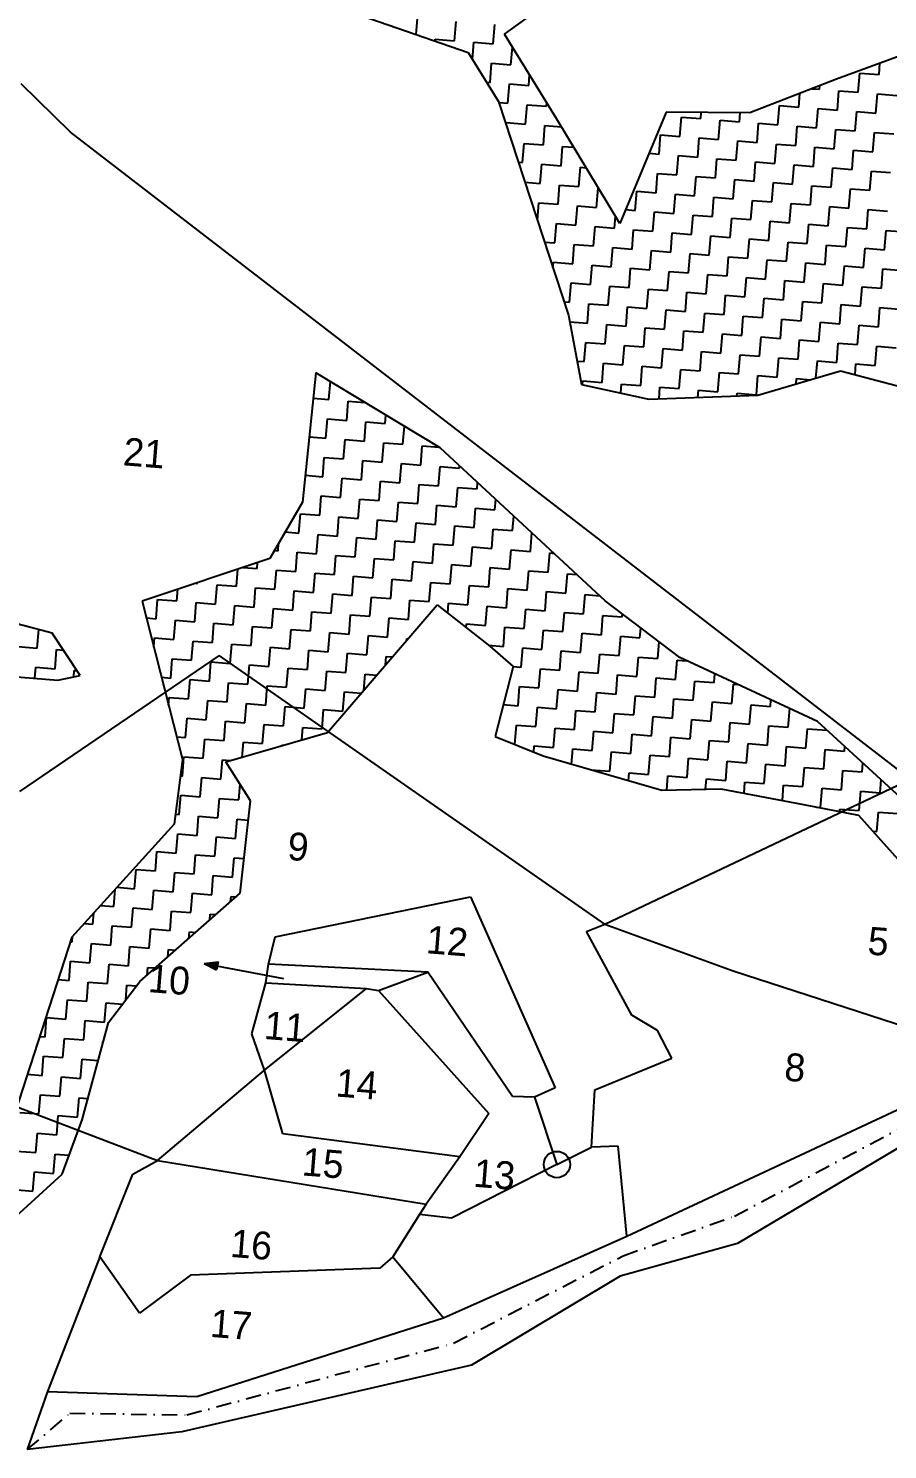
# Model space of a CAD drawing. Header units: metres. Extents: x 281680 to 283954, y 2020493 to 2022850.
# Drawn here: x 282577.1 to 282859.8, y 2020495.6 to 2020963.3 of the extents above; entities that cross this region are included whole.
import ezdxf
from ezdxf.enums import TextEntityAlignment as Align

# ---------------------------------------------------------------- set-up
doc = ezdxf.new("R2010")
doc.units = ezdxf.units.M
doc.header["$MEASUREMENT"] = 0
doc.linetypes.add('DASHDOT', pattern=[1, 0.5, -0.25, 0, -0.25])
for name, color, linetype in [('POLY_HATCH', 12, 'Continuous'), ('POLY_PARCEL', 6, 'Continuous'), ('POLY_WATER', 4, 'Continuous'), ('TEXT_PARCEL', 7, 'Continuous'), ('V_BOUND_STREAM_LINE', 7, 'DASHDOT')]:
    doc.layers.add(name, color=color, linetype=linetype)
doc.styles.add('TEXT_MAP', font='')
doc.styles.get('TEXT_MAP').set_extended_font_data('Kruti Dev 050')

msp = doc.modelspace()

# ---------------------------------------------------------------- hatches: boundary and pattern name
h = msp.add_hatch(color=256)
h.paths.add_polyline_path([(282639.26, 2020654.8), (282639.51, 2020656.13), (282634.93, 2020655.62)])
h.paths.add_polyline_path([(282634.93, 2020655.62), (282639.01, 2020653.48), (282639.26, 2020654.8)])

# ---------------------------------------------------------------- linework, layer by layer
for points in [[(282634.93, 2020655.62), (282639.51, 2020656.13)], [(282634.93, 2020655.62), (282661.03, 2020650.71)], [(282634.93, 2020655.62), (282639.01, 2020653.48)], [(282639.51, 2020656.13), (282639.01, 2020653.48)]]:
    msp.add_lwpolyline(points)
msp.add_circle((282750.98, 2020589.45), 4.33)
at = {"layer": 'POLY_HATCH'}
for p, q in [((282733.72, 2020961.42), (282770.61, 2020988.11)), ((282672.05, 2020972.67), (282721.8, 2020955.42)), ((282750.92, 2020933.48), (282733.72, 2020961.42)), ((282886.14, 2020962.56), (282842.95, 2020946.58)), ((282721.8, 2020955.42), (282731.76, 2020939.3)), ((282842.95, 2020946.58), (282814.47, 2020935.57)), ((282731.76, 2020939.3), (282754.79, 2020869.01)), ((282786.88, 2020935.73), (282771.7, 2020899.13)), ((282814.47, 2020935.57), (282786.88, 2020935.73)), ((282771.7, 2020899.13), (282750.92, 2020933.48)), ((282754.79, 2020869.01), (282759.1, 2020846.18)), ((282671.65, 2020850), (282667.24, 2020807.44)), ((282712.62, 2020825.28), (282671.65, 2020850)), ((282817.09, 2020842.59), (282844.32, 2020850.63)), ((282844.32, 2020850.63), (282874.95, 2020842.58)), ((282759.1, 2020846.18), (282781.21, 2020841.36)), ((282781.21, 2020841.36), (282817.09, 2020842.59)), ((282766.89, 2020774.97), (282712.62, 2020825.28)), ((282667.24, 2020807.44), (282656.56, 2020788.87)), ((282656.56, 2020788.87), (282614.54, 2020774.85)), ((282614.54, 2020774.85), (282627.77, 2020722.71)), ((282675.52, 2020731.6), (282711.59, 2020773.68)), ((282711.59, 2020773.68), (282728.9, 2020760.04)), ((282791.4, 2020756.26), (282766.89, 2020774.97)), ((282584.99, 2020764.35), (282567.96, 2020768.77)), ((282594.1, 2020750.34), (282584.99, 2020764.35)), ((282728.9, 2020760.04), (282736.55, 2020753.3)), ((282736.55, 2020753.3), (282730.62, 2020730.27)), ((282836.75, 2020735.27), (282791.4, 2020756.26)), ((282555.33, 2020751.39), (282586.83, 2020748.88)), ((282586.83, 2020748.88), (282594.1, 2020750.34)), ((282880.57, 2020694.99), (282836.75, 2020735.27)), ((282642.04, 2020722.01), (282675.52, 2020731.6)), ((282730.62, 2020730.27), (282746.47, 2020723.9)), ((282627.77, 2020722.71), (282625.05, 2020701.47)), ((282650.21, 2020709.09), (282642.04, 2020722.01)), ((282746.47, 2020723.9), (282785.45, 2020712.62)), ((282785.45, 2020712.62), (282804.91, 2020713.12)), ((282804.91, 2020713.12), (282832.1, 2020707.88)), ((282646.77, 2020678.71), (282650.21, 2020709.09)), ((282832.1, 2020707.88), (282850.22, 2020704.4)), ((282850.22, 2020704.4), (282871.81, 2020680.2)), ((282625.05, 2020701.47), (282591.42, 2020664.3)), ((282613.78, 2020649.67), (282646.77, 2020678.71)), ((282591.42, 2020664.3), (282558.91, 2020564.12)), ((282603.5, 2020636.18), (282613.78, 2020649.67)), ((282594.82, 2020604.17), (282603.5, 2020636.18)), ((282588.28, 2020586.3), (282594.82, 2020604.17)), ((282571.75, 2020571.27), (282588.28, 2020586.3))]:
    msp.add_line(p, q, dxfattribs=at)
at = {"layer": 'POLY_HATCH', "linetype": 'Continuous'}
for p, q in [((282704.71, 2020961.35), (282705.13, 2020966.61)), ((282717.32, 2020959.26), (282717.82, 2020965.6)), ((282730.01, 2020958.24), (282730.52, 2020964.59)), ((282710.93, 2020959.19), (282710.97, 2020959.76)), ((282710.97, 2020959.76), (282717.32, 2020959.26)), ((282723.22, 2020953.13), (282723.66, 2020958.75)), ((282723.66, 2020958.75), (282730.01, 2020958.24)), ((282735.85, 2020951.39), (282736.32, 2020957.2)), ((282729, 2020945.55), (282729.51, 2020951.9)), ((282729.51, 2020951.9), (282735.85, 2020951.39)), ((282856.95, 2020948.13), (282857.24, 2020951.87)), ((282727.84, 2020945.64), (282729, 2020945.55)), ((282734.84, 2020938.7), (282735.35, 2020945.05)), ((282735.35, 2020945.05), (282741.69, 2020944.54)), ((282741.69, 2020944.54), (282741.97, 2020948.02)), ((282850.09, 2020942.29), (282850.6, 2020948.64)), ((282850.6, 2020948.64), (282856.95, 2020948.13)), ((282830.55, 2020937.46), (282830.9, 2020941.92)), ((282834.96, 2020943.49), (282837.4, 2020943.3)), ((282837.4, 2020943.3), (282837.49, 2020944.47)), ((282843.24, 2020936.45), (282843.75, 2020942.79)), ((282843.75, 2020942.79), (282850.09, 2020942.29)), ((282855.94, 2020935.44), (282856.44, 2020941.78)), ((282856.44, 2020941.78), (282862.79, 2020941.28)), ((282731.88, 2020938.93), (282734.84, 2020938.7)), ((282740.68, 2020931.85), (282741.19, 2020938.19)), ((282741.19, 2020938.19), (282747.53, 2020937.69)), ((282747.53, 2020937.69), (282747.63, 2020938.83)), ((282798.31, 2020933.64), (282798.47, 2020935.66)), ((282811, 2020932.63), (282811.24, 2020935.59)), ((282823.7, 2020931.62), (282824.2, 2020937.97)), ((282824.2, 2020937.97), (282830.55, 2020937.46)), ((282836.39, 2020930.61), (282836.9, 2020936.95)), ((282836.9, 2020936.95), (282843.24, 2020936.45)), ((282849.08, 2020929.6), (282849.59, 2020935.94)), ((282849.59, 2020935.94), (282855.94, 2020935.44)), ((282734.28, 2020931.62), (282734.34, 2020932.35)), ((282734.34, 2020932.35), (282740.68, 2020931.85)), ((282746.52, 2020924.99), (282747.03, 2020931.34)), ((282747.03, 2020931.34), (282752.48, 2020930.91)), ((282791.46, 2020927.8), (282791.96, 2020934.15)), ((282791.96, 2020934.15), (282798.31, 2020933.64)), ((282804.15, 2020926.79), (282804.66, 2020933.14)), ((282804.66, 2020933.14), (282811, 2020932.63)), ((282816.84, 2020925.78), (282817.35, 2020932.12)), ((282817.35, 2020932.12), (282823.7, 2020931.62)), ((282829.54, 2020924.77), (282830.04, 2020931.11)), ((282830.04, 2020931.11), (282836.39, 2020930.61)), ((282784.6, 2020921.96), (282785.11, 2020928.31)), ((282785.11, 2020928.31), (282791.46, 2020927.8)), ((282797.3, 2020920.95), (282797.8, 2020927.29)), ((282797.8, 2020927.29), (282804.15, 2020926.79)), ((282809.99, 2020919.94), (282810.5, 2020926.28)), ((282810.5, 2020926.28), (282816.84, 2020925.78)), ((282842.23, 2020923.75), (282842.74, 2020930.1)), ((282842.74, 2020930.1), (282849.08, 2020929.6)), ((282854.92, 2020922.74), (282855.43, 2020929.09)), ((282855.43, 2020929.09), (282861.78, 2020928.58)), ((282739.67, 2020919.15), (282740.18, 2020925.5)), ((282740.18, 2020925.5), (282746.52, 2020924.99)), ((282752.36, 2020918.14), (282752.87, 2020924.49)), ((282752.87, 2020924.49), (282756.53, 2020924.2)), ((282781.28, 2020922.22), (282784.6, 2020921.96)), ((282790.44, 2020915.11), (282790.95, 2020921.45)), ((282790.95, 2020921.45), (282797.3, 2020920.95)), ((282822.68, 2020918.92), (282823.19, 2020925.27)), ((282823.19, 2020925.27), (282829.54, 2020924.77)), ((282835.38, 2020917.91), (282835.88, 2020924.26)), ((282835.88, 2020924.26), (282842.23, 2020923.75)), ((282848.07, 2020916.9), (282848.58, 2020923.25)), ((282848.58, 2020923.25), (282854.92, 2020922.74)), ((282738.33, 2020919.26), (282739.67, 2020919.15)), ((282745.51, 2020912.3), (282746.02, 2020918.65)), ((282746.02, 2020918.65), (282752.36, 2020918.14)), ((282758.21, 2020911.29), (282758.71, 2020917.64)), ((282758.71, 2020917.64), (282760.59, 2020917.49)), ((282803.14, 2020914.1), (282803.64, 2020920.44)), ((282803.64, 2020920.44), (282809.99, 2020919.94)), ((282815.83, 2020913.08), (282816.34, 2020919.43)), ((282816.34, 2020919.43), (282822.68, 2020918.92)), ((282828.53, 2020912.07), (282829.03, 2020918.42)), ((282829.03, 2020918.42), (282835.38, 2020917.91)), ((282841.22, 2020911.06), (282841.72, 2020917.41)), ((282841.72, 2020917.41), (282848.07, 2020916.9)), ((282740.47, 2020912.7), (282745.51, 2020912.3)), ((282783.59, 2020909.27), (282784.1, 2020915.61)), ((282784.1, 2020915.61), (282790.44, 2020915.11)), ((282796.29, 2020908.25), (282796.79, 2020914.6)), ((282796.79, 2020914.6), (282803.14, 2020914.1)), ((282808.98, 2020907.24), (282809.49, 2020913.59)), ((282809.49, 2020913.59), (282815.83, 2020913.08)), ((282821.67, 2020906.23), (282822.18, 2020912.58)), ((282822.18, 2020912.58), (282828.53, 2020912.07)), ((282853.91, 2020910.05), (282854.42, 2020916.4)), ((282854.42, 2020916.4), (282860.77, 2020915.89)), ((282751.35, 2020905.45), (282751.86, 2020911.79)), ((282751.86, 2020911.79), (282758.21, 2020911.29)), ((282764.05, 2020904.44), (282764.55, 2020910.78)), ((282764.55, 2020910.78), (282764.65, 2020910.77)), ((282776.74, 2020903.42), (282777.25, 2020909.77)), ((282777.25, 2020909.77), (282783.59, 2020909.27)), ((282789.43, 2020902.41), (282789.94, 2020908.76)), ((282789.94, 2020908.76), (282796.29, 2020908.25)), ((282802.13, 2020901.4), (282802.63, 2020907.75)), ((282802.63, 2020907.75), (282808.98, 2020907.24)), ((282834.37, 2020905.22), (282834.87, 2020911.57)), ((282834.87, 2020911.57), (282841.22, 2020911.06)), ((282847.06, 2020904.21), (282847.57, 2020910.56)), ((282847.57, 2020910.56), (282853.91, 2020910.05)), ((282744.55, 2020900.25), (282745.01, 2020905.95)), ((282745.01, 2020905.95), (282751.35, 2020905.45)), ((282757.19, 2020898.6), (282757.7, 2020904.94)), ((282757.7, 2020904.94), (282764.05, 2020904.44)), ((282773.58, 2020903.68), (282776.74, 2020903.42)), ((282782.58, 2020896.57), (282783.09, 2020902.92)), ((282783.09, 2020902.92), (282789.43, 2020902.41)), ((282814.82, 2020900.39), (282815.33, 2020906.74)), ((282815.33, 2020906.74), (282821.67, 2020906.23)), ((282827.51, 2020899.38), (282828.02, 2020905.73)), ((282828.02, 2020905.73), (282834.37, 2020905.22)), ((282840.21, 2020898.37), (282840.71, 2020904.71)), ((282840.71, 2020904.71), (282847.06, 2020904.21)), ((282852.9, 2020897.36), (282853.41, 2020903.7)), ((282853.41, 2020903.7), (282859.75, 2020903.2)), ((282750.34, 2020892.75), (282750.85, 2020899.1)), ((282750.85, 2020899.1), (282757.19, 2020898.6)), ((282763.03, 2020891.74), (282763.54, 2020898.09)), ((282763.54, 2020898.09), (282769.89, 2020897.58)), ((282769.89, 2020897.58), (282770.21, 2020901.59)), ((282795.27, 2020895.56), (282795.78, 2020901.91)), ((282795.78, 2020901.91), (282802.13, 2020901.4)), ((282807.97, 2020894.55), (282808.47, 2020900.9)), ((282808.47, 2020900.9), (282814.82, 2020900.39)), ((282820.66, 2020893.54), (282821.17, 2020899.88)), ((282821.17, 2020899.88), (282827.51, 2020899.38)), ((282833.36, 2020892.53), (282833.86, 2020898.87)), ((282833.86, 2020898.87), (282840.21, 2020898.37)), ((282775.73, 2020890.73), (282776.23, 2020897.08)), ((282776.23, 2020897.08), (282782.58, 2020896.57)), ((282788.42, 2020889.72), (282788.93, 2020896.07)), ((282788.93, 2020896.07), (282795.27, 2020895.56)), ((282801.12, 2020888.71), (282801.62, 2020895.05)), ((282801.62, 2020895.05), (282807.97, 2020894.55)), ((282813.81, 2020887.7), (282814.31, 2020894.04)), ((282814.31, 2020894.04), (282820.66, 2020893.54)), ((282846.05, 2020891.51), (282846.55, 2020897.86)), ((282846.55, 2020897.86), (282852.9, 2020897.36)), ((282858.74, 2020890.5), (282859.25, 2020896.85)), ((282859.25, 2020896.85), (282865.59, 2020896.34)), ((282746.92, 2020893.03), (282750.34, 2020892.75)), ((282756.18, 2020885.9), (282756.69, 2020892.25)), ((282756.69, 2020892.25), (282763.03, 2020891.74)), ((282768.88, 2020884.89), (282769.38, 2020891.24)), ((282769.38, 2020891.24), (282775.73, 2020890.73)), ((282781.57, 2020883.88), (282782.08, 2020890.23)), ((282782.08, 2020890.23), (282788.42, 2020889.72)), ((282794.26, 2020882.87), (282794.77, 2020889.21)), ((282794.77, 2020889.21), (282801.12, 2020888.71)), ((282826.5, 2020886.69), (282827.01, 2020893.03)), ((282827.01, 2020893.03), (282833.36, 2020892.53)), ((282839.2, 2020885.67), (282839.7, 2020892.02)), ((282839.7, 2020892.02), (282846.05, 2020891.51)), ((282851.89, 2020884.66), (282852.4, 2020891.01)), ((282852.4, 2020891.01), (282858.74, 2020890.5)), ((282749.69, 2020884.57), (282749.84, 2020886.41)), ((282749.84, 2020886.41), (282756.18, 2020885.9)), ((282762.02, 2020879.05), (282762.53, 2020885.4)), ((282762.53, 2020885.4), (282768.88, 2020884.89)), ((282774.72, 2020878.04), (282775.22, 2020884.38)), ((282775.22, 2020884.38), (282781.57, 2020883.88)), ((282806.96, 2020881.86), (282807.46, 2020888.2)), ((282807.46, 2020888.2), (282813.81, 2020887.7)), ((282819.65, 2020880.84), (282820.16, 2020887.19)), ((282820.16, 2020887.19), (282826.5, 2020886.69)), ((282832.34, 2020879.83), (282832.85, 2020886.18)), ((282832.85, 2020886.18), (282839.2, 2020885.67)), ((282845.04, 2020878.82), (282845.54, 2020885.17)), ((282845.54, 2020885.17), (282851.89, 2020884.66)), ((282857.73, 2020877.81), (282858.24, 2020884.16)), ((282858.24, 2020884.16), (282864.58, 2020883.65)), ((282755.17, 2020873.21), (282755.68, 2020879.55)), ((282755.68, 2020879.55), (282762.02, 2020879.05)), ((282787.41, 2020877.03), (282787.92, 2020883.37)), ((282787.92, 2020883.37), (282794.26, 2020882.87)), ((282800.1, 2020876.01), (282800.61, 2020882.36)), ((282800.61, 2020882.36), (282806.96, 2020881.86)), ((282812.8, 2020875), (282813.3, 2020881.35)), ((282813.3, 2020881.35), (282819.65, 2020880.84)), ((282825.49, 2020873.99), (282826, 2020880.34)), ((282826, 2020880.34), (282832.34, 2020879.83)), ((282838.18, 2020872.98), (282838.69, 2020879.33)), ((282838.69, 2020879.33), (282845.04, 2020878.82)), ((282767.86, 2020872.2), (282768.37, 2020878.54)), ((282768.37, 2020878.54), (282774.72, 2020878.04)), ((282780.56, 2020871.19), (282781.06, 2020877.53)), ((282781.06, 2020877.53), (282787.41, 2020877.03)), ((282793.25, 2020870.17), (282793.76, 2020876.52)), ((282793.76, 2020876.52), (282800.1, 2020876.01)), ((282805.95, 2020869.16), (282806.45, 2020875.51)), ((282806.45, 2020875.51), (282812.8, 2020875)), ((282850.88, 2020871.97), (282851.38, 2020878.32)), ((282851.38, 2020878.32), (282857.73, 2020877.81)), ((282753.36, 2020873.35), (282755.17, 2020873.21)), ((282761.01, 2020866.36), (282761.52, 2020872.7)), ((282761.52, 2020872.7), (282767.86, 2020872.2)), ((282773.71, 2020865.34), (282774.21, 2020871.69)), ((282774.21, 2020871.69), (282780.56, 2020871.19)), ((282786.4, 2020864.33), (282786.9, 2020870.68)), ((282786.9, 2020870.68), (282793.25, 2020870.17)), ((282818.64, 2020868.15), (282819.14, 2020874.5)), ((282819.14, 2020874.5), (282825.49, 2020873.99)), ((282831.33, 2020867.14), (282831.84, 2020873.49)), ((282831.84, 2020873.49), (282838.18, 2020872.98)), ((282844.03, 2020866.13), (282844.53, 2020872.47)), ((282844.53, 2020872.47), (282850.88, 2020871.97)), ((282856.72, 2020865.12), (282857.23, 2020871.46)), ((282857.23, 2020871.46), (282863.57, 2020870.96)), ((282755.2, 2020866.82), (282761.01, 2020866.36)), ((282766.85, 2020859.5), (282767.36, 2020865.85)), ((282767.36, 2020865.85), (282773.71, 2020865.34)), ((282799.09, 2020863.32), (282799.6, 2020869.67)), ((282799.6, 2020869.67), (282805.95, 2020869.16)), ((282811.79, 2020862.31), (282812.29, 2020868.66)), ((282812.29, 2020868.66), (282818.64, 2020868.15)), ((282824.48, 2020861.3), (282824.99, 2020867.65)), ((282824.99, 2020867.65), (282831.33, 2020867.14)), ((282837.17, 2020860.29), (282837.68, 2020866.63)), ((282837.68, 2020866.63), (282844.03, 2020866.13)), ((282849.87, 2020859.28), (282850.37, 2020865.62)), ((282850.37, 2020865.62), (282856.72, 2020865.12)), ((282779.55, 2020858.49), (282780.05, 2020864.84)), ((282780.05, 2020864.84), (282786.4, 2020864.33)), ((282792.24, 2020857.48), (282792.75, 2020863.83)), ((282792.75, 2020863.83), (282799.09, 2020863.32)), ((282804.93, 2020856.47), (282805.44, 2020862.82)), ((282805.44, 2020862.82), (282811.79, 2020862.31)), ((282817.63, 2020855.46), (282818.13, 2020861.8)), ((282818.13, 2020861.8), (282824.48, 2020861.3)), ((282830.32, 2020854.45), (282830.83, 2020860.79)), ((282830.83, 2020860.79), (282837.17, 2020860.29)), ((282760, 2020853.66), (282760.51, 2020860.01)), ((282760.51, 2020860.01), (282766.85, 2020859.5)), ((282772.69, 2020852.65), (282773.2, 2020859)), ((282773.2, 2020859), (282779.55, 2020858.49)), ((282785.39, 2020851.64), (282785.89, 2020857.99)), ((282785.89, 2020857.99), (282792.24, 2020857.48)), ((282798.08, 2020850.63), (282798.59, 2020856.97)), ((282798.59, 2020856.97), (282804.93, 2020856.47)), ((282810.77, 2020849.62), (282811.28, 2020855.96)), ((282811.28, 2020855.96), (282817.63, 2020855.46)), ((282843.01, 2020853.43), (282843.52, 2020859.78)), ((282843.52, 2020859.78), (282849.87, 2020859.28)), ((282855.71, 2020852.42), (282856.21, 2020858.77)), ((282856.21, 2020858.77), (282862.56, 2020858.26)), ((282757.65, 2020853.85), (282760, 2020853.66)), ((282765.84, 2020846.81), (282766.35, 2020853.16)), ((282766.35, 2020853.16), (282772.69, 2020852.65)), ((282778.54, 2020845.8), (282779.04, 2020852.14)), ((282779.04, 2020852.14), (282785.39, 2020851.64)), ((282823.47, 2020848.6), (282823.97, 2020854.95)), ((282823.97, 2020854.95), (282830.32, 2020854.45)), ((282836.21, 2020848.24), (282836.67, 2020853.94)), ((282836.67, 2020853.94), (282843.01, 2020853.43)), ((282849.08, 2020849.38), (282849.36, 2020852.93)), ((282849.36, 2020852.93), (282855.71, 2020852.42)), ((282675.98, 2020841.2), (282676.45, 2020847.11)), ((282759.4, 2020846.12), (282759.49, 2020847.32)), ((282759.49, 2020847.32), (282765.84, 2020846.81)), ((282791.23, 2020844.79), (282791.73, 2020851.13)), ((282791.73, 2020851.13), (282798.08, 2020850.63)), ((282803.92, 2020843.78), (282804.43, 2020850.12)), ((282804.43, 2020850.12), (282810.77, 2020849.62)), ((282816.62, 2020842.76), (282817.12, 2020849.11)), ((282817.12, 2020849.11), (282823.47, 2020848.6)), ((282829.67, 2020846.3), (282829.82, 2020848.1)), ((282829.82, 2020848.1), (282834.48, 2020847.73)), ((282771.96, 2020843.38), (282772.19, 2020846.3)), ((282772.19, 2020846.3), (282778.54, 2020845.8)), ((282784.58, 2020841.47), (282784.88, 2020845.29)), ((282784.88, 2020845.29), (282791.23, 2020844.79)), ((282797.39, 2020841.91), (282797.58, 2020844.28)), ((282797.58, 2020844.28), (282803.92, 2020843.78)), ((282810.2, 2020842.35), (282810.27, 2020843.27)), ((282810.27, 2020843.27), (282816.62, 2020842.76)), ((282670.78, 2020841.61), (282675.98, 2020841.2)), ((282681.82, 2020834.34), (282682.32, 2020840.69)), ((282682.32, 2020840.69), (282687.81, 2020840.25)), ((282674.96, 2020828.5), (282675.47, 2020834.85)), ((282675.47, 2020834.85), (282681.82, 2020834.34)), ((282687.66, 2020827.49), (282688.16, 2020833.84)), ((282688.16, 2020833.84), (282694.51, 2020833.33)), ((282694.51, 2020833.33), (282694.73, 2020836.08)), ((282669.47, 2020828.94), (282674.96, 2020828.5)), ((282680.81, 2020821.65), (282681.31, 2020828)), ((282681.31, 2020828), (282687.66, 2020827.49)), ((282700.35, 2020826.48), (282700.82, 2020832.4)), ((282693.5, 2020820.64), (282694, 2020826.99)), ((282694, 2020826.99), (282700.35, 2020826.48)), ((282706.19, 2020819.63), (282706.7, 2020825.97)), ((282706.7, 2020825.97), (282712.2, 2020825.54)), ((282673.95, 2020815.81), (282674.46, 2020822.16)), ((282674.46, 2020822.16), (282680.81, 2020821.65)), ((282686.65, 2020814.8), (282687.15, 2020821.14)), ((282687.15, 2020821.14), (282693.5, 2020820.64)), ((282699.34, 2020813.79), (282699.85, 2020820.13)), ((282699.85, 2020820.13), (282706.19, 2020819.63)), ((282712.03, 2020812.77), (282712.54, 2020819.12)), ((282712.54, 2020819.12), (282718.89, 2020818.62)), ((282718.89, 2020818.62), (282718.95, 2020819.41)), ((282668.15, 2020816.27), (282673.95, 2020815.81)), ((282679.79, 2020808.96), (282680.3, 2020815.3)), ((282680.3, 2020815.3), (282686.65, 2020814.8)), ((282692.49, 2020807.94), (282692.99, 2020814.29)), ((282692.99, 2020814.29), (282699.34, 2020813.79)), ((282724.73, 2020811.76), (282724.9, 2020813.9)), ((282672.94, 2020803.12), (282673.45, 2020809.46)), ((282673.45, 2020809.46), (282679.79, 2020808.96)), ((282705.18, 2020806.93), (282705.69, 2020813.28)), ((282705.69, 2020813.28), (282712.03, 2020812.77)), ((282717.87, 2020805.92), (282718.38, 2020812.27)), ((282718.38, 2020812.27), (282724.73, 2020811.76)), ((282685.63, 2020802.1), (282686.14, 2020808.45)), ((282686.14, 2020808.45), (282692.49, 2020807.94)), ((282698.33, 2020801.09), (282698.83, 2020807.44)), ((282698.83, 2020807.44), (282705.18, 2020806.93)), ((282711.02, 2020800.08), (282711.53, 2020806.43)), ((282711.53, 2020806.43), (282717.87, 2020805.92)), ((282723.72, 2020799.07), (282724.22, 2020805.42)), ((282724.22, 2020805.42), (282730.57, 2020804.91)), ((282730.57, 2020804.91), (282730.84, 2020808.39)), ((282666.09, 2020797.27), (282666.59, 2020803.62)), ((282666.59, 2020803.62), (282672.94, 2020803.12)), ((282678.78, 2020796.26), (282679.29, 2020802.61)), ((282679.29, 2020802.61), (282685.63, 2020802.1)), ((282691.48, 2020795.25), (282691.98, 2020801.6)), ((282691.98, 2020801.6), (282698.33, 2020801.09)), ((282704.17, 2020794.24), (282704.68, 2020800.59)), ((282704.68, 2020800.59), (282711.02, 2020800.08)), ((282736.41, 2020798.06), (282736.79, 2020802.87)), ((282661.59, 2020797.63), (282666.09, 2020797.27)), ((282671.93, 2020790.42), (282672.44, 2020796.77)), ((282672.44, 2020796.77), (282678.78, 2020796.26)), ((282684.62, 2020789.41), (282685.13, 2020795.76)), ((282685.13, 2020795.76), (282691.48, 2020795.25)), ((282716.86, 2020793.23), (282717.37, 2020799.58)), ((282717.37, 2020799.58), (282723.72, 2020799.07)), ((282729.56, 2020792.22), (282730.06, 2020798.56)), ((282730.06, 2020798.56), (282736.41, 2020798.06)), ((282742.25, 2020791.21), (282742.74, 2020797.36)), ((282658.08, 2020791.53), (282659.24, 2020791.43)), ((282659.24, 2020791.43), (282659.43, 2020793.87)), ((282665.08, 2020784.58), (282665.58, 2020790.93)), ((282665.58, 2020790.93), (282671.93, 2020790.42)), ((282697.32, 2020788.4), (282697.82, 2020794.75)), ((282697.82, 2020794.75), (282704.17, 2020794.24)), ((282710.01, 2020787.39), (282710.52, 2020793.73)), ((282710.52, 2020793.73), (282716.86, 2020793.23)), ((282722.7, 2020786.38), (282723.21, 2020792.72)), ((282723.21, 2020792.72), (282729.56, 2020792.22)), ((282735.4, 2020785.36), (282735.9, 2020791.71)), ((282735.9, 2020791.71), (282742.25, 2020791.21)), ((282748.09, 2020784.35), (282748.6, 2020790.7)), ((282748.6, 2020790.7), (282750.05, 2020790.58)), ((282647.81, 2020785.96), (282652.38, 2020785.59)), ((282652.38, 2020785.59), (282652.54, 2020787.53)), ((282677.77, 2020783.57), (282678.28, 2020789.92)), ((282678.28, 2020789.92), (282684.62, 2020789.41)), ((282690.46, 2020782.56), (282690.97, 2020788.9)), ((282690.97, 2020788.9), (282697.32, 2020788.4)), ((282703.16, 2020781.55), (282703.66, 2020787.89)), ((282703.66, 2020787.89), (282710.01, 2020787.39)), ((282715.85, 2020780.54), (282716.36, 2020786.88)), ((282716.36, 2020786.88), (282722.7, 2020786.38)), ((282728.54, 2020779.52), (282729.05, 2020785.87)), ((282729.05, 2020785.87), (282735.4, 2020785.36)), ((282645.53, 2020779.75), (282645.98, 2020785.34)), ((282658.22, 2020778.74), (282658.73, 2020785.09)), ((282658.73, 2020785.09), (282665.08, 2020784.58)), ((282670.92, 2020777.73), (282671.42, 2020784.08)), ((282671.42, 2020784.08), (282677.77, 2020783.57)), ((282683.61, 2020776.72), (282684.12, 2020783.06)), ((282684.12, 2020783.06), (282690.46, 2020782.56)), ((282696.31, 2020775.71), (282696.81, 2020782.05)), ((282696.81, 2020782.05), (282703.16, 2020781.55)), ((282709, 2020774.69), (282709.5, 2020781.04)), ((282709.5, 2020781.04), (282715.85, 2020780.54)), ((282741.24, 2020778.51), (282741.74, 2020784.86)), ((282741.74, 2020784.86), (282748.09, 2020784.35)), ((282753.93, 2020777.5), (282754.44, 2020783.85)), ((282754.44, 2020783.85), (282757.59, 2020783.6)), ((282625.99, 2020774.92), (282626.29, 2020778.77)), ((282632.36, 2020780.8), (282632.84, 2020780.76)), ((282632.84, 2020780.76), (282632.85, 2020780.96)), ((282638.68, 2020773.91), (282639.18, 2020780.26)), ((282639.18, 2020780.26), (282645.53, 2020779.75)), ((282651.37, 2020772.9), (282651.88, 2020779.25)), ((282651.88, 2020779.25), (282658.22, 2020778.74)), ((282664.07, 2020771.89), (282664.57, 2020778.23)), ((282664.57, 2020778.23), (282670.92, 2020777.73)), ((282676.76, 2020770.88), (282677.27, 2020777.22)), ((282677.27, 2020777.22), (282683.61, 2020776.72)), ((282721.69, 2020773.68), (282722.2, 2020780.03)), ((282722.2, 2020780.03), (282728.54, 2020779.52)), ((282734.39, 2020772.67), (282734.89, 2020779.02)), ((282734.89, 2020779.02), (282741.24, 2020778.51)), ((282747.08, 2020771.66), (282747.59, 2020778.01)), ((282747.59, 2020778.01), (282753.93, 2020777.5)), ((282759.77, 2020770.65), (282760.28, 2020777)), ((282760.28, 2020777), (282765.13, 2020776.61)), ((282619.13, 2020769.08), (282619.64, 2020775.43)), ((282619.64, 2020775.43), (282625.99, 2020774.92)), ((282631.83, 2020768.07), (282632.33, 2020774.42)), ((282632.33, 2020774.42), (282638.68, 2020773.91)), ((282644.52, 2020767.06), (282645.03, 2020773.4)), ((282645.03, 2020773.4), (282651.37, 2020772.9)), ((282657.21, 2020766.05), (282657.72, 2020772.39)), ((282657.72, 2020772.39), (282664.07, 2020771.89)), ((282689.45, 2020769.86), (282689.96, 2020776.21)), ((282689.96, 2020776.21), (282696.31, 2020775.71)), ((282702.15, 2020768.85), (282702.65, 2020775.2)), ((282702.65, 2020775.2), (282709, 2020774.69)), ((282715.09, 2020770.93), (282715.35, 2020774.19)), ((282715.35, 2020774.19), (282721.69, 2020773.68)), ((282727.53, 2020766.83), (282728.04, 2020773.18)), ((282728.04, 2020773.18), (282734.39, 2020772.67)), ((282740.23, 2020765.82), (282740.73, 2020772.17)), ((282740.73, 2020772.17), (282747.08, 2020771.66)), ((282615.94, 2020769.33), (282619.13, 2020769.08)), ((282624.97, 2020762.23), (282625.48, 2020768.57)), ((282625.48, 2020768.57), (282631.83, 2020768.07)), ((282637.67, 2020761.22), (282638.17, 2020767.56)), ((282638.17, 2020767.56), (282644.52, 2020767.06)), ((282669.91, 2020765.03), (282670.41, 2020771.38)), ((282670.41, 2020771.38), (282676.76, 2020770.88)), ((282682.6, 2020764.02), (282683.11, 2020770.37)), ((282683.11, 2020770.37), (282689.45, 2020769.86)), ((282695.29, 2020763.01), (282695.8, 2020769.36)), ((282695.8, 2020769.36), (282702.15, 2020768.85)), ((282721.1, 2020766.19), (282721.19, 2020767.34)), ((282721.19, 2020767.34), (282727.53, 2020766.83)), ((282752.92, 2020764.81), (282753.43, 2020771.15)), ((282753.43, 2020771.15), (282759.77, 2020770.65)), ((282765.61, 2020763.8), (282766.12, 2020770.14)), ((282766.12, 2020770.14), (282772.47, 2020769.64)), ((282772.47, 2020769.64), (282772.55, 2020770.65)), ((282580.04, 2020759.42), (282580.53, 2020765.51)), ((282618.39, 2020759.7), (282618.63, 2020762.73)), ((282618.63, 2020762.73), (282624.97, 2020762.23)), ((282650.36, 2020760.21), (282650.87, 2020766.55)), ((282650.87, 2020766.55), (282657.21, 2020766.05)), ((282663.05, 2020759.19), (282663.56, 2020765.54)), ((282663.56, 2020765.54), (282669.91, 2020765.03)), ((282675.75, 2020758.18), (282676.25, 2020764.53)), ((282676.25, 2020764.53), (282682.6, 2020764.02)), ((282688.44, 2020757.17), (282688.95, 2020763.52)), ((282688.95, 2020763.52), (282695.29, 2020763.01)), ((282701.6, 2020762.04), (282701.64, 2020762.51)), ((282701.64, 2020762.51), (282701.98, 2020762.48)), ((282733.37, 2020759.98), (282733.88, 2020766.32)), ((282733.88, 2020766.32), (282740.23, 2020765.82)), ((282746.07, 2020758.97), (282746.57, 2020765.31)), ((282746.57, 2020765.31), (282752.92, 2020764.81)), ((282758.76, 2020757.95), (282759.27, 2020764.3)), ((282759.27, 2020764.3), (282765.61, 2020763.8)), ((282771.46, 2020756.94), (282771.96, 2020763.29)), ((282771.96, 2020763.29), (282778.31, 2020762.78)), ((282778.31, 2020762.78), (282778.57, 2020766.05)), ((282573.69, 2020759.93), (282580.04, 2020759.42)), ((282585.88, 2020752.57), (282586.39, 2020758.92)), ((282586.39, 2020758.92), (282588.64, 2020758.74)), ((282630.81, 2020755.38), (282631.32, 2020761.72)), ((282631.32, 2020761.72), (282637.67, 2020761.22)), ((282643.51, 2020754.36), (282644.01, 2020760.71)), ((282644.01, 2020760.71), (282650.36, 2020760.21)), ((282656.2, 2020753.35), (282656.71, 2020759.7)), ((282656.71, 2020759.7), (282663.05, 2020759.19)), ((282668.9, 2020752.34), (282669.4, 2020758.69)), ((282669.4, 2020758.69), (282675.75, 2020758.18)), ((282681.59, 2020751.33), (282682.09, 2020757.68)), ((282682.09, 2020757.68), (282688.44, 2020757.17)), ((282728.49, 2020760.37), (282733.37, 2020759.98)), ((282739.22, 2020753.13), (282739.72, 2020759.47)), ((282739.72, 2020759.47), (282746.07, 2020758.97)), ((282751.91, 2020752.11), (282752.41, 2020758.46)), ((282752.41, 2020758.46), (282758.76, 2020757.95)), ((282784.15, 2020755.93), (282784.59, 2020761.45)), ((282579.25, 2020749.48), (282579.54, 2020753.07)), ((282579.54, 2020753.07), (282585.88, 2020752.57)), ((282623.96, 2020749.53), (282624.47, 2020755.88)), ((282624.47, 2020755.88), (282630.81, 2020755.38)), ((282636.66, 2020748.52), (282637.16, 2020754.87)), ((282637.16, 2020754.87), (282643.51, 2020754.36)), ((282649.35, 2020747.51), (282649.86, 2020753.86)), ((282649.86, 2020753.86), (282656.2, 2020753.35)), ((282694.56, 2020753.82), (282694.79, 2020756.67)), ((282694.79, 2020756.67), (282696.86, 2020756.5)), ((282736.5, 2020753.34), (282739.22, 2020753.13)), ((282764.6, 2020751.1), (282765.11, 2020757.45)), ((282765.11, 2020757.45), (282771.46, 2020756.94)), ((282777.3, 2020750.09), (282777.8, 2020756.44)), ((282777.8, 2020756.44), (282784.15, 2020755.93)), ((282789.99, 2020749.08), (282790.5, 2020755.43)), ((282790.5, 2020755.43), (282793.75, 2020755.17)), ((282592.06, 2020749.93), (282592.23, 2020752.06)), ((282592.23, 2020752.06), (282593.02, 2020752)), ((282620.9, 2020749.78), (282623.96, 2020749.53)), ((282629.8, 2020742.68), (282630.31, 2020749.03)), ((282630.31, 2020749.03), (282636.66, 2020748.52)), ((282662.04, 2020746.5), (282662.55, 2020752.85)), ((282662.55, 2020752.85), (282668.9, 2020752.34)), ((282674.74, 2020745.49), (282675.24, 2020751.84)), ((282675.24, 2020751.84), (282681.59, 2020751.33)), ((282687.52, 2020745.6), (282687.94, 2020750.82)), ((282687.94, 2020750.82), (282691.73, 2020750.52)), ((282745.06, 2020746.27), (282745.56, 2020752.62)), ((282745.56, 2020752.62), (282751.91, 2020752.11)), ((282757.75, 2020745.26), (282758.26, 2020751.61)), ((282758.26, 2020751.61), (282764.6, 2020751.1)), ((282770.44, 2020744.25), (282770.95, 2020750.6)), ((282770.95, 2020750.6), (282777.3, 2020750.09)), ((282783.14, 2020743.24), (282783.64, 2020749.59)), ((282783.64, 2020749.59), (282789.99, 2020749.08)), ((282795.83, 2020742.23), (282796.34, 2020748.57)), ((282796.34, 2020748.57), (282802.68, 2020748.07)), ((282802.68, 2020748.07), (282802.91, 2020750.93)), ((282642.5, 2020741.67), (282643, 2020748.02)), ((282643, 2020748.02), (282649.35, 2020747.51)), ((282655.19, 2020740.66), (282655.7, 2020747.01)), ((282655.7, 2020747.01), (282662.04, 2020746.5)), ((282667.88, 2020739.65), (282668.39, 2020745.99)), ((282668.39, 2020745.99), (282674.74, 2020745.49)), ((282680.58, 2020738.64), (282681.08, 2020744.98)), ((282681.08, 2020744.98), (282686.61, 2020744.54)), ((282738.2, 2020740.43), (282738.71, 2020746.78)), ((282738.71, 2020746.78), (282745.06, 2020746.27)), ((282750.9, 2020739.42), (282751.4, 2020745.77)), ((282751.4, 2020745.77), (282757.75, 2020745.26)), ((282763.59, 2020738.41), (282764.1, 2020744.76)), ((282764.1, 2020744.76), (282770.44, 2020744.25)), ((282776.28, 2020737.4), (282776.79, 2020743.74)), ((282776.79, 2020743.74), (282783.14, 2020743.24)), ((282808.52, 2020741.22), (282809.03, 2020747.56)), ((282809.03, 2020747.56), (282810.42, 2020747.45)), ((282623.25, 2020740.54), (282623.46, 2020743.19)), ((282623.46, 2020743.19), (282629.8, 2020742.68)), ((282635.64, 2020735.83), (282636.15, 2020742.18)), ((282636.15, 2020742.18), (282642.5, 2020741.67)), ((282648.34, 2020734.82), (282648.84, 2020741.16)), ((282648.84, 2020741.16), (282655.19, 2020740.66)), ((282661.03, 2020733.81), (282661.54, 2020740.15)), ((282661.54, 2020740.15), (282667.88, 2020739.65)), ((282673.73, 2020732.8), (282674.23, 2020739.14)), ((282674.23, 2020739.14), (282680.58, 2020738.64)), ((282733.33, 2020740.82), (282738.2, 2020740.43)), ((282744.05, 2020733.58), (282744.55, 2020739.93)), ((282744.55, 2020739.93), (282750.9, 2020739.42)), ((282788.98, 2020736.39), (282789.48, 2020742.73)), ((282789.48, 2020742.73), (282795.83, 2020742.23)), ((282801.67, 2020735.37), (282802.18, 2020741.72)), ((282802.18, 2020741.72), (282808.52, 2020741.22)), ((282814.37, 2020734.36), (282814.87, 2020740.71)), ((282814.87, 2020740.71), (282821.22, 2020740.2)), ((282821.22, 2020740.2), (282821.39, 2020742.38)), ((282827.06, 2020733.35), (282827.55, 2020739.53)), ((282628.79, 2020729.99), (282629.3, 2020736.34)), ((282629.3, 2020736.34), (282635.64, 2020735.83)), ((282641.49, 2020728.98), (282641.99, 2020735.32)), ((282641.99, 2020735.32), (282648.34, 2020734.82)), ((282654.18, 2020727.97), (282654.68, 2020734.31)), ((282654.68, 2020734.31), (282661.03, 2020733.81)), ((282756.74, 2020732.57), (282757.24, 2020738.91)), ((282757.24, 2020738.91), (282763.59, 2020738.41)), ((282769.43, 2020731.56), (282769.94, 2020737.9)), ((282769.94, 2020737.9), (282776.28, 2020737.4)), ((282782.13, 2020730.54), (282782.63, 2020736.89)), ((282782.63, 2020736.89), (282788.98, 2020736.39)), ((282794.82, 2020729.53), (282795.33, 2020735.88)), ((282795.33, 2020735.88), (282801.67, 2020735.37)), ((282807.51, 2020728.52), (282808.02, 2020734.87)), ((282808.02, 2020734.87), (282814.37, 2020734.36)), ((282625.86, 2020730.22), (282628.79, 2020729.99)), ((282667.05, 2020729.17), (282667.38, 2020733.3)), ((282667.38, 2020733.3), (282673.73, 2020732.8)), ((282737.19, 2020727.74), (282737.7, 2020734.08)), ((282737.7, 2020734.08), (282744.05, 2020733.58)), ((282749.89, 2020726.73), (282750.39, 2020733.07)), ((282750.39, 2020733.07), (282756.74, 2020732.57)), ((282762.58, 2020725.72), (282763.09, 2020732.06)), ((282763.09, 2020732.06), (282769.43, 2020731.56)), ((282775.27, 2020724.7), (282775.78, 2020731.05)), ((282775.78, 2020731.05), (282782.13, 2020730.54)), ((282787.97, 2020723.69), (282788.47, 2020730.04)), ((282788.47, 2020730.04), (282794.82, 2020729.53)), ((282820.21, 2020727.51), (282820.71, 2020733.86)), ((282820.71, 2020733.86), (282827.06, 2020733.35)), ((282832.9, 2020726.5), (282833.41, 2020732.85)), ((282833.41, 2020732.85), (282839.75, 2020732.34)), ((282839.75, 2020732.34), (282839.77, 2020732.5)), ((282634.63, 2020723.14), (282635.14, 2020729.48)), ((282635.14, 2020729.48), (282641.49, 2020728.98)), ((282647.44, 2020723.55), (282647.83, 2020728.47)), ((282647.83, 2020728.47), (282654.18, 2020727.97)), ((282660.51, 2020727.3), (282660.53, 2020727.46)), ((282660.53, 2020727.46), (282660.95, 2020727.43)), ((282736.87, 2020727.76), (282737.19, 2020727.74)), ((282743.37, 2020725.15), (282743.54, 2020727.23)), ((282743.54, 2020727.23), (282749.89, 2020726.73)), ((282755.83, 2020721.19), (282756.23, 2020726.22)), ((282756.23, 2020726.22), (282762.58, 2020725.72)), ((282768.42, 2020718.86), (282768.93, 2020725.21)), ((282768.93, 2020725.21), (282775.27, 2020724.7)), ((282800.66, 2020722.68), (282801.17, 2020729.03)), ((282801.17, 2020729.03), (282807.51, 2020728.52)), ((282813.35, 2020721.67), (282813.86, 2020728.02)), ((282813.86, 2020728.02), (282820.21, 2020727.51)), ((282826.05, 2020720.66), (282826.55, 2020727)), ((282826.55, 2020727), (282832.9, 2020726.5)), ((282838.74, 2020719.65), (282839.25, 2020725.99)), ((282839.25, 2020725.99), (282845.59, 2020725.49)), ((282845.59, 2020725.49), (282845.72, 2020727.03)), ((282627.78, 2020717.29), (282628.29, 2020723.64)), ((282628.29, 2020723.64), (282634.63, 2020723.14)), ((282640.47, 2020716.28), (282640.98, 2020722.63)), ((282640.98, 2020722.63), (282643.51, 2020722.43)), ((282781.11, 2020717.85), (282781.62, 2020724.2)), ((282781.62, 2020724.2), (282787.97, 2020723.69)), ((282793.81, 2020716.84), (282794.31, 2020723.19)), ((282794.31, 2020723.19), (282800.66, 2020722.68)), ((282806.5, 2020715.83), (282807.01, 2020722.18)), ((282807.01, 2020722.18), (282813.35, 2020721.67)), ((282819.19, 2020714.82), (282819.7, 2020721.16)), ((282819.7, 2020721.16), (282826.05, 2020720.66)), ((282851.43, 2020718.64), (282851.67, 2020721.56)), ((282627.08, 2020717.35), (282627.78, 2020717.29)), ((282633.62, 2020710.44), (282634.13, 2020716.79)), ((282634.13, 2020716.79), (282640.47, 2020716.28)), ((282762.16, 2020719.36), (282768.42, 2020718.86)), ((282774.56, 2020715.77), (282774.77, 2020718.36)), ((282774.77, 2020718.36), (282781.11, 2020717.85)), ((282787.09, 2020712.66), (282787.46, 2020717.35)), ((282787.46, 2020717.35), (282793.81, 2020716.84)), ((282799.89, 2020712.99), (282800.15, 2020716.33)), ((282800.15, 2020716.33), (282806.5, 2020715.83)), ((282831.89, 2020713.81), (282832.39, 2020720.15)), ((282832.39, 2020720.15), (282838.74, 2020719.65)), ((282844.58, 2020712.79), (282845.09, 2020719.14)), ((282845.09, 2020719.14), (282851.43, 2020718.64)), ((282857.28, 2020711.78), (282857.62, 2020716.09)), ((282626.77, 2020704.6), (282627.27, 2020710.95)), ((282627.27, 2020710.95), (282633.62, 2020710.44)), ((282646.32, 2020709.43), (282646.73, 2020714.6)), ((282812.56, 2020711.64), (282812.85, 2020715.32)), ((282812.85, 2020715.32), (282819.19, 2020714.82)), ((282825.14, 2020709.22), (282825.54, 2020714.31)), ((282825.54, 2020714.31), (282831.89, 2020713.81)), ((282837.73, 2020706.95), (282838.24, 2020713.3)), ((282838.24, 2020713.3), (282844.58, 2020712.79)), ((282850.42, 2020705.94), (282850.93, 2020712.29)), ((282850.93, 2020712.29), (282857.28, 2020711.78)), ((282639.46, 2020703.59), (282639.97, 2020709.94)), ((282639.97, 2020709.94), (282646.32, 2020709.43)), ((282836.37, 2020707.06), (282837.73, 2020706.95)), ((282844.01, 2020705.59), (282844.08, 2020706.45)), ((282844.08, 2020706.45), (282850.42, 2020705.94)), ((282625.47, 2020704.71), (282626.77, 2020704.6)), ((282632.61, 2020697.75), (282633.12, 2020704.1)), ((282633.12, 2020704.1), (282639.46, 2020703.59)), ((282645.3, 2020696.74), (282645.81, 2020703.08)), ((282645.81, 2020703.08), (282649.49, 2020702.79)), ((282856.26, 2020699.09), (282856.77, 2020705.44)), ((282856.77, 2020705.44), (282863.12, 2020704.93)), ((282625.76, 2020691.91), (282626.26, 2020698.25)), ((282626.26, 2020698.25), (282632.61, 2020697.75)), ((282638.45, 2020690.9), (282638.96, 2020697.24)), ((282638.96, 2020697.24), (282645.3, 2020696.74)), ((282854.86, 2020699.2), (282856.26, 2020699.09)), ((282618.91, 2020686.07), (282619.41, 2020692.41)), ((282619.41, 2020692.41), (282625.76, 2020691.91)), ((282631.6, 2020685.06), (282632.1, 2020691.4)), ((282632.1, 2020691.4), (282638.45, 2020690.9)), ((282644.29, 2020684.04), (282644.8, 2020690.39)), ((282644.8, 2020690.39), (282648.06, 2020690.13)), ((282612.05, 2020680.23), (282612.56, 2020686.57)), ((282612.56, 2020686.57), (282618.91, 2020686.07)), ((282624.75, 2020679.21), (282625.25, 2020685.56)), ((282625.25, 2020685.56), (282631.6, 2020685.06)), ((282637.44, 2020678.2), (282637.95, 2020684.55)), ((282637.95, 2020684.55), (282644.29, 2020684.04)), ((282605.2, 2020674.38), (282605.65, 2020680.02)), ((282606.25, 2020680.69), (282612.05, 2020680.23)), ((282617.89, 2020673.37), (282618.4, 2020679.72)), ((282618.4, 2020679.72), (282624.75, 2020679.21)), ((282630.59, 2020672.36), (282631.09, 2020678.71)), ((282631.09, 2020678.71), (282637.44, 2020678.2)), ((282600.86, 2020674.73), (282605.2, 2020674.38)), ((282611.04, 2020667.53), (282611.55, 2020673.88)), ((282611.55, 2020673.88), (282617.89, 2020673.37)), ((282643.65, 2020675.97), (282643.79, 2020677.7)), ((282643.79, 2020677.7), (282645.46, 2020677.56)), ((282598.35, 2020668.54), (282598.65, 2020672.28)), ((282623.73, 2020666.52), (282624.24, 2020672.87)), ((282624.24, 2020672.87), (282630.59, 2020672.36)), ((282636.78, 2020669.92), (282636.93, 2020671.86)), ((282636.93, 2020671.86), (282638.81, 2020671.71)), ((282591.5, 2020662.7), (282591.64, 2020664.54)), ((282595.47, 2020668.77), (282598.35, 2020668.54)), ((282604.19, 2020661.69), (282604.69, 2020668.04)), ((282604.69, 2020668.04), (282611.04, 2020667.53)), ((282616.88, 2020660.68), (282617.39, 2020667.03)), ((282617.39, 2020667.03), (282623.73, 2020666.52)), ((282629.91, 2020663.87), (282630.08, 2020666.02)), ((282630.08, 2020666.02), (282632.16, 2020665.85)), ((282590.92, 2020662.75), (282591.5, 2020662.7)), ((282597.34, 2020655.85), (282597.84, 2020662.2)), ((282597.84, 2020662.2), (282604.19, 2020661.69)), ((282610.03, 2020654.84), (282610.54, 2020661.19)), ((282610.54, 2020661.19), (282616.88, 2020660.68)), ((282623.04, 2020657.82), (282623.23, 2020660.17)), ((282623.23, 2020660.17), (282625.51, 2020659.99)), ((282590.48, 2020650.01), (282590.99, 2020656.36)), ((282590.99, 2020656.36), (282597.34, 2020655.85)), ((282603.18, 2020649), (282603.68, 2020655.34)), ((282603.68, 2020655.34), (282610.03, 2020654.84)), ((282586.88, 2020650.3), (282590.48, 2020650.01)), ((282616.17, 2020651.77), (282616.38, 2020654.33)), ((282616.38, 2020654.33), (282618.85, 2020654.14)), ((282596.32, 2020643.16), (282596.83, 2020649.5)), ((282596.83, 2020649.5), (282603.18, 2020649)), ((282609.13, 2020643.57), (282609.52, 2020648.49)), ((282609.52, 2020648.49), (282612.69, 2020648.24)), ((282589.47, 2020637.32), (282589.98, 2020643.66)), ((282589.98, 2020643.66), (282596.32, 2020643.16)), ((282602.17, 2020636.3), (282602.67, 2020642.65)), ((282602.67, 2020642.65), (282608.1, 2020642.22)), ((282582.62, 2020631.47), (282583.13, 2020637.82)), ((282583.13, 2020637.82), (282589.47, 2020637.32)), ((282595.31, 2020630.46), (282595.82, 2020636.81)), ((282595.82, 2020636.81), (282602.17, 2020636.3)), ((282580.82, 2020631.62), (282582.62, 2020631.47)), ((282588.46, 2020624.62), (282588.97, 2020630.97)), ((282588.97, 2020630.97), (282595.31, 2020630.46)), ((282601.6, 2020629.15), (282601.66, 2020629.96)), ((282601.66, 2020629.96), (282601.81, 2020629.95)), ((282581.61, 2020618.78), (282582.11, 2020625.13)), ((282582.11, 2020625.13), (282588.46, 2020624.62)), ((282594.3, 2020617.77), (282594.81, 2020624.12)), ((282594.81, 2020624.12), (282600.12, 2020623.69)), ((282576.77, 2020619.17), (282581.61, 2020618.78)), ((282587.45, 2020611.93), (282587.96, 2020618.28)), ((282587.96, 2020618.28), (282594.3, 2020617.77)), ((282580.6, 2020606.09), (282581.1, 2020612.43)), ((282581.1, 2020612.43), (282587.45, 2020611.93)), ((282593.29, 2020605.08), (282593.8, 2020611.42)), ((282593.8, 2020611.42), (282596.72, 2020611.19)), ((282574.25, 2020606.59), (282580.6, 2020606.09)), ((282586.44, 2020599.23), (282586.94, 2020605.58)), ((282586.94, 2020605.58), (282593.29, 2020605.08)), ((282579.59, 2020593.39), (282580.09, 2020599.74)), ((282580.09, 2020599.74), (282586.44, 2020599.23)), ((282592.77, 2020598.58), (282592.78, 2020598.73)), ((282592.78, 2020598.73), (282592.83, 2020598.73)), ((282573.24, 2020593.9), (282579.59, 2020593.39)), ((282585.43, 2020586.54), (282585.93, 2020592.89)), ((282585.93, 2020592.89), (282590.56, 2020592.52)), ((282578.57, 2020580.7), (282579.08, 2020587.05)), ((282579.08, 2020587.05), (282585.43, 2020586.54)), ((282572.23, 2020581.21), (282578.57, 2020580.7))]:
    msp.add_line(p, q, dxfattribs=at)
at = {"layer": 'POLY_PARCEL'}
for p, q in [((282591.01, 2020929.16), (282574.76, 2020945.06)), ((282867.34, 2020716.25), (282591.01, 2020929.16)), ((282639.86, 2020756.99), (282574.17, 2020712.19)), ((282766.71, 2020668.57), (282639.86, 2020756.99)), ((282766.71, 2020668.57), (282867.34, 2020716.25)), ((282658.29, 2020664.4), (282722.55, 2020677.54)), ((282722.55, 2020677.54), (282750.43, 2020614.69)), ((282656.12, 2020655.44), (282658.29, 2020664.4)), ((282760.67, 2020666.13), (282766.71, 2020668.57)), ((282775.65, 2020638.65), (282760.67, 2020666.13)), ((282766.71, 2020668.57), (282808.97, 2020653.16)), ((282655.26, 2020649.3), (282656.12, 2020655.44)), ((282708.52, 2020652.72), (282656.12, 2020655.44)), ((282692.33, 2020646.71), (282708.52, 2020652.72)), ((282736.32, 2020611.8), (282708.52, 2020652.72)), ((282808.97, 2020653.16), (282904.79, 2020622.15)), ((282650.63, 2020632.5), (282655.26, 2020649.3)), ((282654.79, 2020620.49), (282688.36, 2020647.39)), ((282655.26, 2020649.3), (282688.36, 2020647.39)), ((282688.36, 2020647.39), (282692.33, 2020646.71)), ((282692.33, 2020646.71), (282728.56, 2020606.21)), ((282784.02, 2020633.6), (282775.65, 2020638.65)), ((282654.79, 2020620.49), (282650.63, 2020632.5)), ((282788.77, 2020624.45), (282784.02, 2020633.6)), ((282535.14, 2020623.08), (282619.54, 2020590.79)), ((282763.46, 2020614.05), (282788.77, 2020624.45)), ((282619.54, 2020590.79), (282654.79, 2020620.49)), ((282660.8, 2020599.56), (282654.79, 2020620.49)), ((282750.43, 2020614.69), (282743.61, 2020611.58)), ((282762.32, 2020595.15), (282763.46, 2020614.05)), ((282743.61, 2020611.58), (282736.32, 2020611.8)), ((282743.61, 2020611.58), (282750.98, 2020589.45)), ((282728.56, 2020606.21), (282719.03, 2020591.99)), ((282719.03, 2020591.99), (282660.8, 2020599.56)), ((282750.98, 2020589.45), (282762.32, 2020595.15)), ((282771.12, 2020595.55), (282762.32, 2020595.15)), ((282774, 2020565.92), (282771.12, 2020595.55)), ((282611.51, 2020586.32), (282619.54, 2020590.79)), ((282619.54, 2020590.79), (282707.92, 2020576.45)), ((282719.03, 2020591.99), (282707.92, 2020576.45)), ((282750.98, 2020589.45), (282716.32, 2020571.76)), ((282600.57, 2020559.07), (282611.51, 2020586.32)), ((282707.92, 2020576.45), (282705.82, 2020572.96)), ((282705.82, 2020572.96), (282697.03, 2020559.05)), ((282716.32, 2020571.76), (282705.82, 2020572.96)), ((282600.57, 2020559.07), (282583.45, 2020514.77)), ((282613.7, 2020540.49), (282600.57, 2020559.07)), ((282697.03, 2020559.05), (282692.72, 2020555.38)), ((282697.03, 2020559.05), (282713.62, 2020538.99)), ((282630.42, 2020553.04), (282613.7, 2020540.49)), ((282692.72, 2020555.38), (282630.42, 2020553.04))]:
    msp.add_line(p, q, dxfattribs=at)
at = {"layer": 'POLY_WATER'}
for p, q in [((282774, 2020565.92), (282864.58, 2020608.19)), ((282866.3, 2020596.66), (282810.4, 2020563.42)), ((282713.62, 2020538.99), (282774, 2020565.92)), ((282810.4, 2020563.42), (282771.83, 2020552.75)), ((282771.83, 2020552.75), (282722.9, 2020523.39)), ((282632.57, 2020513.08), (282713.62, 2020538.99)), ((282722.9, 2020523.39), (282627.65, 2020501.49)), ((282583.45, 2020514.77), (282576.72, 2020495.65)), ((282583.45, 2020514.77), (282632.57, 2020513.08)), ((282627.65, 2020501.49), (282576.72, 2020495.65))]:
    msp.add_line(p, q, dxfattribs=at)
at = {"layer": 'V_BOUND_STREAM_LINE', "ltscale": 10}
for p, q in [((282809.39, 2020572.46), (282865.09, 2020602.03)), ((282772.79, 2020559.45), (282809.39, 2020572.46)), ((282716.99, 2020530.7), (282772.79, 2020559.45)), ((282629.27, 2020507.05), (282716.99, 2020530.7)), ((282576.72, 2020495.65), (282590.77, 2020507.62)), ((282590.77, 2020507.62), (282629.27, 2020507.05))]:
    msp.add_line(p, q, dxfattribs=at)

# ---------------------------------------------------------------- texts
at = {"layer": 'TEXT_PARCEL', "style": 'TEXT_MAP'}
for s, height, p in [('21', 9.168, (282615.22, 2020823.67)), ('9', 9.17, (282665.89, 2020694.06)), ('12', 9.168, (282714.91, 2020663.11)), ('5', 9.17, (282856.72, 2020662.85)), ('10', 9.168, (282623.45, 2020650.26)), ('11', 9.168, (282661.59, 2020634.83)), ('8', 9.17, (282829.32, 2020621.41)), ('14', 9.168, (282685.17, 2020615.9)), ('15', 9.168, (282674.03, 2020589.86)), ('13', 9.168, (282730.43, 2020586.21)), ('16', 9.168, (282650.46, 2020563.11)), ('17', 9.168, (282643.85, 2020536.79))]:
    msp.add_text(s, height=height, rotation=355.4442, dxfattribs=at).set_placement(p, align=Align.MIDDLE)

doc.saveas('drawing.dxf')
